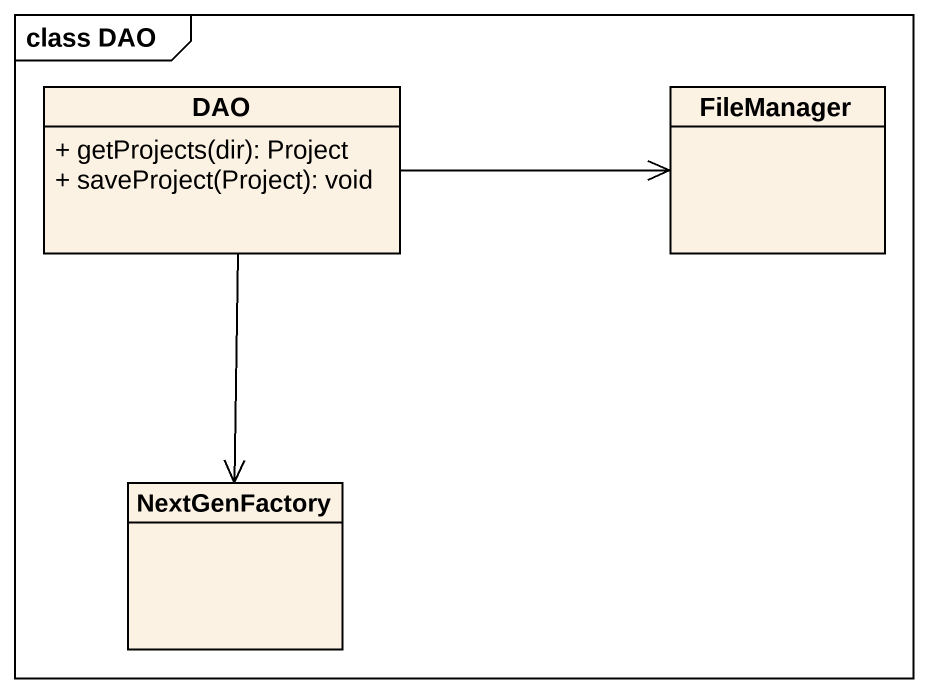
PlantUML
@startuml
mainframe class DAO
hide circle
hide empty members
skinparam classAttributeIconSize 0
class DAO {
  + getProjects(dir): Project
  + saveProject(Project): void
}
class FileManager
class NextGenFactory
DAO -right-> FileManager
DAO --> NextGenFactory
@enduml
